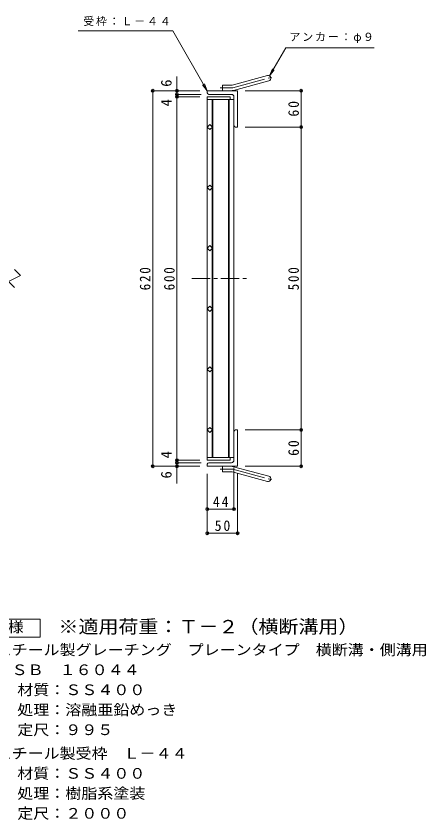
# Model space of a CAD drawing. Units: millimetres, scale not verified. Extents: x -918 to 979, y -824 to 733.
# Drawn here: x 302 to 979, y -668 to 659 of the extents above; entities that cross this region are included whole.
import ezdxf
from ezdxf.enums import TextEntityAlignment as Align

# ---------------------------------------------------------------- set-up
doc = ezdxf.new("R2010")
doc.units = ezdxf.units.MM
doc.header["$LTSCALE"] = 6
doc.header["$PDMODE"] = 32
doc.header["$PDSIZE"] = 4.8
doc.linetypes.add('CHAIN1', pattern=[8, 5, -1, 1, -1])
doc.linetypes.add('CHAIN2', pattern=[12, 9, -1, 1, -1])
for name, color, linetype, lineweight in [('B-1_ピット', 2, 'Continuous', 9), ('B-2_蓋', 3, 'Continuous', 9), ('B-4_寸法', 7, 'Continuous', 9), ('F-4_F-4ﾚｲﾔ', 2, 'Continuous', 9)]:
    doc.layers.add(name, color=color, linetype=linetype, lineweight=lineweight)
doc.styles.add('ＭＳ ゴシック', font='')
doc.styles.get('ＭＳ ゴシック').set_extended_font_data('MS Gothic')

msp = doc.modelspace()

# ---------------------------------------------------------------- linework, layer by layer
at = {"layer": 'B-1_ピット'}
for p, q in [((658.983, 545.102), (717.174, 560.694)), ((642.838, 535.795), (642.838, 544.795)), ((656.653, 544.795), (642.838, 544.795)), ((661.312, 536.408), (719.503, 552.001)), ((617.838, 532.296), (617.838, 535.795)), ((667.838, 535.795), (617.838, 535.795)), ((667.838, 535.795), (667.838, 475.795)), ((657.838, 529.795), (620.338, 529.795)), ((661.838, 525.795), (661.838, 478.295)), ((664.338, 475.795), (667.838, 475.795)), ((664.338, -24.205), (667.838, -24.205)), ((667.838, -24.205), (667.838, -84.205)), ((661.838, -74.205), (661.838, -26.705)), ((657.838, -78.205), (620.338, -78.205)), ((617.838, -80.705), (617.838, -84.205)), ((667.838, -84.205), (617.838, -84.205)), ((642.838, -84.205), (642.838, -93.205)), ((661.312, -84.818), (719.503, -100.41)), ((656.653, -93.205), (642.838, -93.205)), ((658.983, -93.511), (717.174, -109.104))]:
    msp.add_line(p, q, dxfattribs=at)
at = {"layer": 'B-1_ピット', "linetype": 'CHAIN2'}
for p, q in [((660.147, 540.755), (725.314, 558.217)), ((656.653, 540.296), (639.033, 540.296)), ((656.653, -88.705), (639.033, -88.705)), ((660.147, -89.165), (725.314, -106.626))]:
    msp.add_line(p, q, dxfattribs=at)
at = {"layer": 'B-1_ピット'}
for centre, radius, start, end in [((718.338, 556.347), 4.5, 285.00014, 104.99991), ((656.653, 553.795), 9, 270, 285.00002), ((620.338, 532.296), 2.5, 180, 270), ((656.653, 553.795), 18, 270, 285), ((657.838, 525.795), 4, 0, 90), ((664.338, 478.295), 2.5, 180, 270), ((664.338, -26.705), 2.5, 90, 180), ((620.338, -80.705), 2.5, 90, 180), ((657.838, -74.205), 4, 270, 0), ((656.653, -102.205), 18, 75, 90), ((656.653, -102.205), 9, 74.99998, 90), ((718.338, -104.757), 4.5, 255.00009, 74.99986)]:
    msp.add_arc(centre, radius, start, end, dxfattribs=at)
at = {"layer": 'B-1_ピット', "linetype": 'CHAIN2'}
for centre, start, end in [((656.653, 553.795), 270, 284.99995), ((656.653, -102.205), 75.00005, 90)]:
    msp.add_arc(centre, 13.5, start, end, dxfattribs=at)
at = {"layer": 'B-2_蓋'}
for p, q in [((617.838, 525.795), (655.838, 525.795)), ((617.838, 525.795), (617.838, -74.205)), ((617.838, 521.295), (661.838, 521.295)), ((625.838, 521.295), (625.838, 476.28)), ((626.838, 521.295), (626.838, -69.705)), ((652.838, 521.295), (652.838, -69.705)), ((653.838, 521.295), (653.838, -69.705)), ((655.838, 525.795), (655.838, 521.295)), ((661.838, 521.295), (661.838, -69.705)), ((625.838, 475.31), (625.838, 376.281)), ((625.838, 375.31), (625.838, 276.281)), ((625.838, 275.31), (625.838, 176.28)), ((625.838, 175.31), (625.838, 76.281)), ((625.838, 75.31), (625.838, -23.719)), ((625.838, -24.69), (625.838, -69.705)), ((617.838, -69.705), (661.838, -69.705)), ((617.838, -74.205), (655.838, -74.205)), ((655.838, -74.205), (655.838, -69.705))]:
    msp.add_line(p, q, dxfattribs=at)
at = {"layer": 'B-2_蓋', "linetype": 'CHAIN1'}
msp.add_line((592.513, 225.795), (683.621, 225.795), dxfattribs=at)
at = {"layer": 'B-2_蓋'}
for points in [[(626.323, 475.795), (622.08, 471.552), (617.838, 475.795), (622.08, 480.038)], [(626.323, 375.795), (622.08, 371.552), (617.838, 375.795), (622.08, 380.038)], [(626.323, 275.795), (622.08, 271.552), (617.838, 275.795), (622.08, 280.038)], [(626.323, 175.795), (622.08, 171.552), (617.838, 175.795), (622.08, 180.038)], [(626.323, 75.795), (622.08, 71.552), (617.838, 75.795), (622.08, 80.038)], [(626.323, -24.205), (622.08, -19.962), (617.838, -24.205), (622.08, -28.448)]]:
    msp.add_lwpolyline(points, close=True, dxfattribs=at)
msp.add_lwpolyline([(299.764, 210.795), (289.764, 220.795), (309.764, 230.795), (299.764, 240.795)], dxfattribs=at)
at = {"layer": 'B-4_寸法'}
for p, q in [((405.045, 634.511), (560.845, 634.511)), ((617.838, 535.795), (560.845, 634.511)), ((720.588, 560.244), (725.372, 571.793)), ((567.838, -112.691), (567.838, 559.258)), ((720.588, 560.244), (728.198, 570.161)), ((617.838, 535.795), (610.229, 545.712)), ((617.838, 535.795), (613.055, 547.344)), ((605.338, 535.795), (526.338, 535.795)), ((527.838, -84.205), (527.838, 535.795)), ((680.338, 535.795), (774.338, 535.795)), ((772.838, -84.205), (772.838, 535.795)), ((607.838, 529.795), (566.338, 529.795)), ((605.338, 525.795), (566.338, 525.795)), ((680.338, 475.795), (774.338, 475.795)), ((680.338, -24.205), (774.338, -24.205)), ((605.338, -74.205), (566.338, -74.205)), ((607.838, -78.205), (566.338, -78.205)), ((605.338, -84.205), (526.338, -84.205)), ((661.838, -86.705), (661.838, -156.306)), ((680.338, -84.205), (774.338, -84.205)), ((617.838, -96.705), (617.838, -196.306)), ((667.838, -96.705), (667.838, -196.306)), ((617.838, -154.806), (661.838, -154.806)), ((617.838, -194.806), (667.838, -194.806))]:
    msp.add_line(p, q, dxfattribs=at)
msp.add_lwpolyline([(720.588, 560.244), (747.233, 606.395), (893.385, 606.395)], dxfattribs=at)
for p in [(527.838, 535.795), (567.838, 535.795), (567.838, 529.795), (772.838, 535.795), (567.838, 525.795), (772.838, 475.795), (772.838, -24.205), (567.838, -74.205), (567.838, -78.205), (527.838, -84.205), (567.838, -84.205), (772.838, -84.205), (617.838, -154.806), (661.838, -154.806), (617.838, -194.806), (667.838, -194.806)]:
    msp.add_point(p, dxfattribs=at)
at = {"layer": 'F-4_F-4ﾚｲﾔ'}
msp.add_lwpolyline([(207.351, -366.432), (207.351, -336.433), (342.351, -336.433), (342.351, -366.432)], close=True, dxfattribs=at)

# ---------------------------------------------------------------- texts
at = {"layer": 'B-4_寸法', "color": 2, "style": 'ＭＳ ゴシック'}
for s, p in [('6', (564.238, 542.296)), ('4', (564.238, 509.972)), ('4', (564.238, -71.098)), ('6', (564.238, -104.288))]:
    msp.add_text(s, height=17.6, rotation=90, dxfattribs=at).set_placement(p, align=Align.BOTTOM_LEFT)
at = {"layer": 'B-4_寸法', "char_height": 13.2, "attachment_point": 7, "style": 'ＭＳ ゴシック'}
for s, insert in [('\\T1.17;受枠：Ｌ－４４', (413.203, 642.366)), ('\\T1.17;アンカー：φ９', (753.501, 614.367))]:
    msp.add_mtext(s, dxfattribs=dict(at, insert=insert))
at = {"layer": 'B-4_寸法', "color": 2, "char_height": 17.6, "attachment_point": 7, "rotation": 90, "style": 'ＭＳ ゴシック'}
for s, insert in [('\\T1.27;\\W0.95;60', (769.238, 493.045)), ('\\T1.27;\\W0.9;620', (524.238, 206.295)), ('\\T1.27;\\W0.9;600', (564.238, 206.295)), ('\\T1.27;\\W0.9;500', (769.238, 206.295)), ('\\T1.27;\\W0.95;60', (769.238, -66.955))]:
    msp.add_mtext(s, dxfattribs=dict(at, insert=insert))
at = {"layer": 'B-4_寸法', "color": 2, "char_height": 17.6, "attachment_point": 7, "style": 'ＭＳ ゴシック'}
for s, insert in [('\\T1.27;\\W0.95;44', (627.088, -151.206)), ('\\T1.27;\\W0.95;50', (630.088, -191.206))]:
    msp.add_mtext(s, dxfattribs=dict(at, insert=insert))
at = {"layer": 'F-4_F-4ﾚｲﾔ', "style": 'ＭＳ ゴシック', "width": 1.1}
for s, p in [('仕\u3000様', (235.851, -363.433)), ('スチール製グレーチング\u3000プレーンタイプ\u3000横断溝・側溝用', (268.605, -401.185)), ('ＨＳＢ\u3000１６０４４', (268.605, -434.185)), ('材質：ＳＳ４００', (304.432, -467.185)), ('処理：溶融亜鉛めっき', (304.432, -500.185)), ('定尺：９９５', (304.432, -533.185)), ('スチール製受枠\u3000Ｌ－４４', (268.605, -572.185)), ('材質：ＳＳ４００', (304.433, -605.185)), ('処理：樹脂系塗装', (304.433, -638.185)), ('定尺：２０００', (304.433, -671.185))]:
    msp.add_text(s, height=17.6, dxfattribs=at).set_placement(p, align=Align.BOTTOM_LEFT)
at = {"layer": 'F-4_F-4ﾚｲﾔ', "color": 3, "style": 'ＭＳ ゴシック', "width": 1.1}
msp.add_text('※適用荷重：Ｔ－２（横断溝用）', height=21.99, dxfattribs=at).set_placement((372.351, -366.432), align=Align.BOTTOM_LEFT)

doc.saveas('drawing.dxf')
